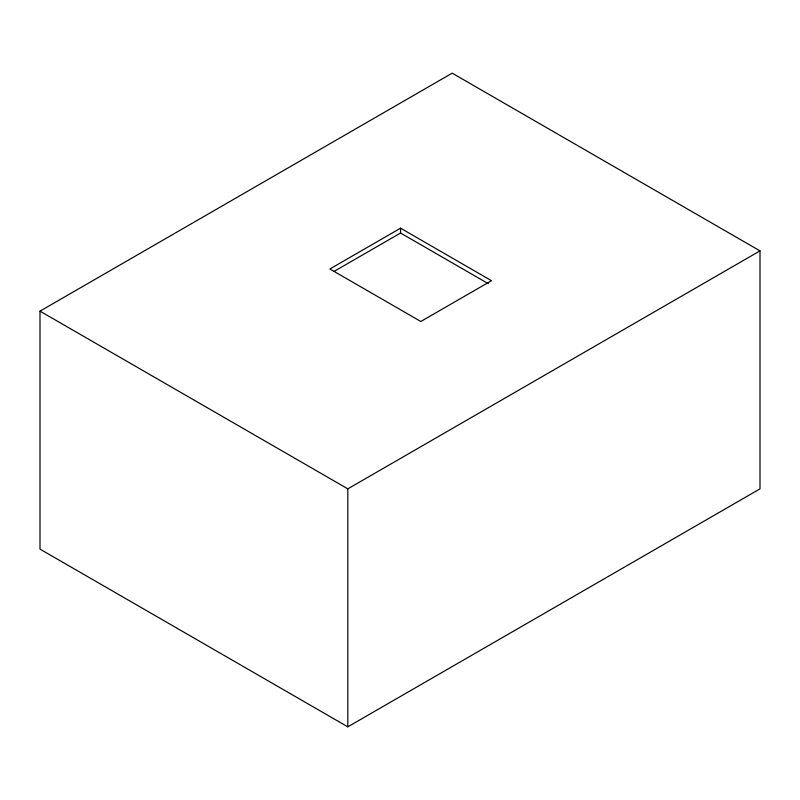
<?xml version="1.0" encoding="UTF-8"?>
<svg xmlns="http://www.w3.org/2000/svg" width="800" height="800" viewBox="0 0 800 800"><rect width="100%" height="100%" fill="white"/><g stroke="black" fill="none" stroke-linecap="round" stroke-linejoin="round"><path stroke-width="1.2" d="M40 311.14L452.19 73.16L760 250.88L760 488.86L347.81 726.84L40 549.12L40 311.14L347.81 488.85L760 250.88M400.56 228.18L329.88 268.99L420.82 321.49L491.49 280.69L400.56 228.18L400.56 233.02L488.28 283.67M334.17 271.35L400.56 233.02M347.81 488.85L347.81 726.84"/></g></svg>
